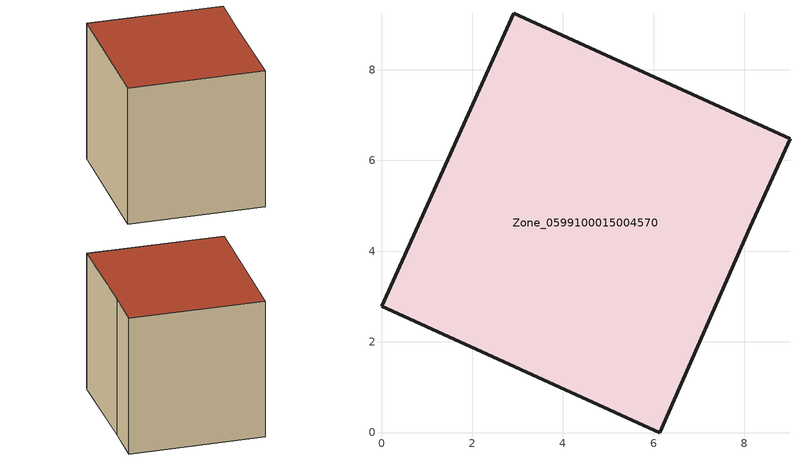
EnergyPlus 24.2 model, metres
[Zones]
Zone_0599100015004570
 floor ground (C_G): 2.92,9.24 9.01,6.48 8.13,4.54 6.14,0 0,2.79 z0.8
 wall outside (C_F): 9.01,6.48 2.92,9.24 0,2.79 6.14,0 8.13,4.54 9.01,6.48 z0.8:7.96
 roof outside (C_R): 6.14,0 8.13,4.54 9.01,6.48 2.92,9.24 0,2.79 z7.96
[BUILDING]
Pand.0599100015004570: North Axis=0; Terrain=City; Loads Convergence Tolerance Value=0.04; Temperature Convergence Tolerance Value=0.4; Solar Distribution=FullExterior; Maximum Number of Warmup Days=25; Minimum Number of Warmup Days=1
[Site:Location]
Rotterdam.The.Hague.AP_ZH_NLD Design_Conditions: Latitude=51.96; Longitude=4.45; Time Zone=1; Elevation=-4.5
[SITE:GROUNDTEMPERATURE:BUILDINGSURFACE]
18, 18, 18, 18, 18, 18, 18, 18, 18, 18, 18, 18
[MATERIAL] Thermal Absorptance=0.9; Solar Absorptance=0.7; Visible Absorptance=0.7
Name | Roughness | Thickness | Conductivity | Density | Specific Heat
G.TI.1965-1974 | MediumSmooth | 0.15 | 0.882353 | 540 | 1210
F.TI.1965-1974 | Rough | 0.3 | 0.697674 | 1920 | 840
R.TI.1965-1974 | MediumRough | 0.2 | 0.232558 | 1500 | 1000
[CONSTRUCTION]
C_G: G.TI.1965-1974
C_F: F.TI.1965-1974
C_R: R.TI.1965-1974
[ZONE]
Zone_0599100015004570: Type=1; Multiplier=1; Ceiling Height=Autocalculate; Volume=Autocalculate; Floor Area=autocalculate; Part of Total Floor Area=Yes
[ZONEINFILTRATION:DESIGNFLOWRATE]
Infil_Zone_0599100015004570: Zone or ZoneList or Space or SpaceList=Zone_0599100015004570; Schedule=AlwaysOn; Design Flow Rate Calculation Method=Flow/Area; Flow Rate per Floor Area=0.003; Constant Term Coefficient=1; Temperature Term Coefficient=0; Velocity Term Coefficient=0; Velocity Squared Term Coefficient=0
[HVACTEMPLATE:ZONE:IDEALLOADSAIRSYSTEM]
Zone_0599100015004570: Maximum Heating Supply Air Temperature=50; Minimum Cooling Supply Air Temperature=13; Maximum Heating Supply Air Humidity Ratio=0.0156; Minimum Cooling Supply Air Humidity Ratio=0.0077; Heating Limit=NoLimit; Cooling Limit=NoLimit; Dehumidification Control Type=ConstantSensibleHeatRatio; Cooling Sensible Heat Ratio=0.7; Dehumidification Setpoint=60; Humidification Control Type=None; Humidification Setpoint=30; Outdoor Air Method=None; Outdoor Air Flow Rate per Person=0.00944; Outdoor Air Flow Rate per Zone Floor Area=0; Outdoor Air Flow Rate per Zone=0; Demand Controlled Ventilation Type=None; Outdoor Air Economizer Type=NoEconomizer; Heat Recovery Type=None; Sensible Heat Recovery Effectiveness=0.7; Latent Heat Recovery Effectiveness=0.65
[ZONECONTROL:THERMOSTAT]
ThermostatControl_Zone_0599100015004570: Zone or ZoneList=Zone_0599100015004570; Control Type Schedule=DualSetpointControlType; Control 1=Thermostat_Zone_0599100015004570; Temperature Difference Between Cutout And Setpoint=0
[THERMOSTATSETPOINT:DUALSETPOINT]
Thermostat_Zone_0599100015004570: Heating Setpoint Temperature Schedule=HeatingSetpoint_Zone_0599100015004570; Cooling Setpoint Temperature Schedule=CoolingSetpoint_Zone_0599100015004570
[SCHEDULE:COMPACT]
HeatingSetpoint_Zone_0599100015004570: Through: 12/31, For: AllDays, Until: 24:00, 21
CoolingSetpoint_Zone_0599100015004570: Through: 12/31, For: AllDays, Until: 24:00, 24
DualSetpointControlType: Through: 12/31, For: AllDays, Until: 24:00, 4
AlwaysOn: Through: 12/31, For: AllDays, Until: 24:00, 1
